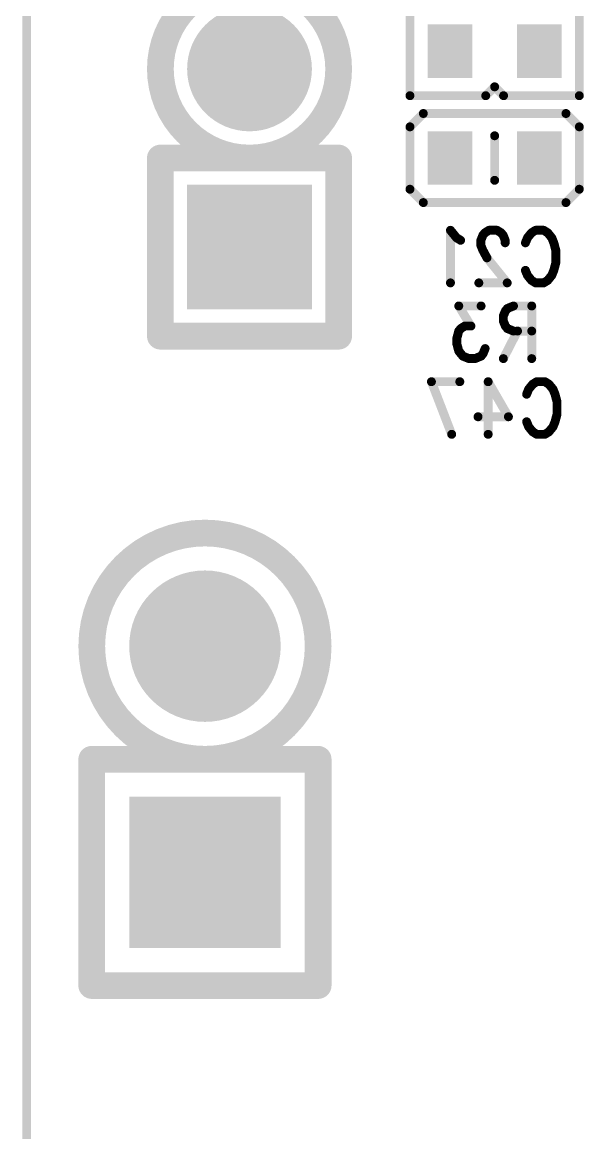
# Model space of a CAD drawing. Extents: x 100 to 144.1, y 92.1 to 144.1.
# Drawn here: x 99.95 to 106.25, y 118.81 to 131.27 of the extents above; entities that cross this region are included whole.
import ezdxf

# ---------------------------------------------------------------- set-up
doc = ezdxf.new("R2010")
doc.units = 0
doc.layers.get('0').update_dxf_attribs({"linetype": 'CONTINUOUS'})
doc.layers.add('MASK-BOTTOM_PHO', color=5, linetype='CONTINUOUS')
doc.layers.add('SILK-BOTTOM_PHO', color=14, linetype='CONTINUOUS')

# ---------------------------------------------------------------- blocks, each defined once
blk = doc.blocks.new('SQUARE_25')
blk.add_solid([(0.85001, 0.85001), (0.85001, -0.85001), (-0.85001, 0.85001), (-0.85001, -0.85001)])
blk = doc.blocks.new('ROUND_26')
at = {"const_width": 0.85001}
blk.add_lwpolyline([(-0.425006, 0, 1), (0.425006, 0, 1)], format="xyb", close=True, dxfattribs=at)
blk = doc.blocks.new('ROUND_130')
at = {"const_width": 0.700024}
blk.add_lwpolyline([(-0.350012, 0, 1), (0.350012, 0, 1)], format="xyb", close=True, dxfattribs=at)
blk = doc.blocks.new('SQUARE_132')
blk.add_solid([(0.700024, 0.700024), (0.700024, -0.700024), (-0.700024, 0.700024), (-0.700024, -0.700024)])
blk = doc.blocks.new('SQUARE_16')
blk.add_solid([(0.250062, 0.250062), (0.250062, -0.250062), (-0.250062, 0.250062), (-0.250062, -0.250062)])
blk = doc.blocks.new('ROUND_1')
at = {"const_width": 0.050038}
blk.add_lwpolyline([(-0.025018, 0, 1), (0.025018, 0, 1)], format="xyb", close=True, dxfattribs=at)
blk = doc.blocks.new('ROUND_19')
at = {"const_width": 0.149986}
blk.add_lwpolyline([(-0.074994, 0, 1), (0.074994, 0, 1)], format="xyb", close=True, dxfattribs=at)

msp = doc.modelspace()

# ---------------------------------------------------------------- linework, layer by layer
at = {"layer": 'MASK-BOTTOM_PHO'}
for points, const_width in [([(100.000054, 143.999966), (100.000054, 100.000054)], 0.100076), ([(104.750108, 130.899916), (104.750108, 130.999992)], 0.500124), ([(105.750106, 130.899916), (105.750106, 130.999992)], 0.500124), ([(104.750108, 129.800096), (104.750108, 129.70002)], 0.500124), ([(105.750106, 129.800096), (105.750106, 129.70002)], 0.500124)]:
    msp.add_lwpolyline(points, dxfattribs=dict(at, const_width=const_width))
at = {"layer": 'SILK-BOTTOM_PHO'}
for points, const_width in [([(100.000054, 143.999966), (100.000054, 100.000054)], 0.100076), ([(104.30002, 130.450082), (104.30002, 131.45008)], 0.100076), ([(106.19994, 131.45008), (106.19994, 130.450082)], 0.100076), ([(105.24998, 130.549904), (105.149904, 130.450082)], 0.100076), ([(105.350056, 130.450082), (105.24998, 130.549904)], 0.100076), ([(105.149904, 130.450082), (104.30002, 130.450082)], 0.100076), ([(106.19994, 130.450082), (105.350056, 130.450082)], 0.100076), ([(104.30002, 130.10007), (104.44988, 130.24993)], 0.100076), ([(104.44988, 130.24993), (106.05008, 130.24993)], 0.100076), ([(106.05008, 130.24993), (106.19994, 130.10007)], 0.100076), ([(104.30002, 129.400046), (104.30002, 130.10007)], 0.100076), ([(105.24998, 129.999994), (105.24998, 129.500122)], 0.100076), ([(106.19994, 130.10007), (106.19994, 129.400046)], 0.100076), ([(103.49992, 129.750058), (101.499924, 129.750058)], 0.299974), ([(101.499924, 129.750058), (101.499924, 129.050034)], 0.299974), ([(103.49992, 127.750062), (103.49992, 129.750058)], 0.299974), ([(104.44988, 129.249932), (104.30002, 129.400046)], 0.100076), ([(106.19994, 129.400046), (106.05008, 129.249932)], 0.100076), ([(106.05008, 129.249932), (104.44988, 129.249932)], 0.100076), ([(101.499924, 129.050034), (101.499924, 127.750062)], 0.299974), ([(104.822752, 128.854708), (104.754426, 128.939036)], 0.100076), ([(104.754426, 128.939036), (104.754426, 128.348486)], 0.100076), ([(105.118154, 128.882902), (105.095548, 128.826514)], 0.100076), ([(105.141014, 128.910842), (105.118154, 128.882902)], 0.100076), ([(105.18648, 128.939036), (105.141014, 128.910842)], 0.100076), ([(105.277158, 128.939036), (105.18648, 128.939036)], 0.100076), ([(105.322624, 128.910842), (105.277158, 128.939036)], 0.100076), ([(105.345484, 128.882902), (105.322624, 128.910842)], 0.100076), ([(105.36809, 128.826514), (105.345484, 128.882902)], 0.100076), ([(105.61828, 128.854708), (105.663746, 128.910842)], 0.100076), ([(105.663746, 128.910842), (105.709212, 128.939036)], 0.100076), ([(105.709212, 128.939036), (105.79989, 128.939036)], 0.100076), ([(105.79989, 128.939036), (105.845356, 128.910842)], 0.100076), ([(105.845356, 128.910842), (105.890822, 128.854708)], 0.100076), ([(104.868218, 128.826514), (104.822752, 128.854708)], 0.100076), ([(105.095548, 128.826514), (105.095548, 128.77038)], 0.100076), ([(105.095548, 128.77038), (105.118154, 128.713992)], 0.100076), ([(105.36809, 128.79832), (105.36809, 128.826514)], 0.100076), ([(105.59542, 128.79832), (105.61828, 128.854708)], 0.100076), ([(105.890822, 128.854708), (105.913682, 128.79832)], 0.100076), ([(105.913682, 128.79832), (105.936288, 128.713992)], 0.100076), ([(105.118154, 128.713992), (105.16362, 128.629664)], 0.100076), ([(105.16362, 128.629664), (105.39095, 128.348486)], 0.100076), ([(105.936288, 128.713992), (105.936288, 128.57353)], 0.100076), ([(105.936288, 128.57353), (105.913682, 128.488948)], 0.100076), ([(105.61828, 128.432814), (105.59542, 128.488948)], 0.100076), ([(105.663746, 128.37668), (105.61828, 128.432814)], 0.100076), ([(105.709212, 128.348486), (105.663746, 128.37668)], 0.100076), ([(105.845356, 128.37668), (105.79989, 128.348486)], 0.100076), ([(105.890822, 128.432814), (105.845356, 128.37668)], 0.100076), ([(105.913682, 128.488948), (105.890822, 128.432814)], 0.100076), ([(105.39095, 128.348486), (105.072688, 128.348486)], 0.100076), ([(105.79989, 128.348486), (105.709212, 128.348486)], 0.100076), ([(105.097834, 128.089152), (104.847644, 128.089152)], 0.100076), ([(104.847644, 128.089152), (104.984042, 127.864108)], 0.100076), ([(105.370376, 128.032764), (105.34777, 127.97663)], 0.100076), ([(105.393236, 128.060958), (105.370376, 128.032764)], 0.100076), ([(105.461308, 128.089152), (105.393236, 128.060958)], 0.100076), ([(105.666032, 128.089152), (105.461308, 128.089152)], 0.100076), ([(105.666032, 128.089152), (105.666032, 127.498348)], 0.100076), ([(105.34777, 127.97663), (105.34777, 127.920242)], 0.100076), ([(105.34777, 127.920242), (105.370376, 127.864108)], 0.100076), ([(101.499924, 127.750062), (103.49992, 127.750062)], 0.299974), ([(104.847644, 127.80772), (104.825038, 127.723392)], 0.100076), ([(104.870504, 127.835914), (104.847644, 127.80772)], 0.100076), ([(104.91597, 127.864108), (104.870504, 127.835914)], 0.100076), ([(104.984042, 127.864108), (104.91597, 127.864108)], 0.100076), ([(105.506774, 127.80772), (105.34777, 127.498348)], 0.100076), ([(105.370376, 127.864108), (105.393236, 127.835914)], 0.100076), ([(105.393236, 127.835914), (105.461308, 127.80772)], 0.100076), ([(105.461308, 127.80772), (105.666032, 127.80772)], 0.100076), ([(104.825038, 127.723392), (104.825038, 127.667258)], 0.100076), ([(104.825038, 127.667258), (104.847644, 127.58293)], 0.100076), ([(104.847644, 127.58293), (104.89311, 127.526542)], 0.100076), ([(104.89311, 127.526542), (104.961436, 127.498348)], 0.100076), ([(105.029508, 127.498348), (105.097834, 127.526542)], 0.100076), ([(105.097834, 127.526542), (105.12044, 127.554736)], 0.100076), ([(105.12044, 127.554736), (105.1433, 127.61087)], 0.100076), ([(104.961436, 127.498348), (105.029508, 127.498348)], 0.100076), ([(104.540812, 127.239014), (104.768142, 126.648464)], 0.100076), ([(104.859074, 127.239014), (104.540812, 127.239014)], 0.100076), ([(105.177336, 127.239014), (105.404666, 126.845314)], 0.100076), ([(105.177336, 127.239014), (105.177336, 126.648464)], 0.100076), ([(105.609136, 127.098552), (105.631742, 127.154686)], 0.100076), ([(105.631742, 127.154686), (105.677208, 127.21082)], 0.100076), ([(105.677208, 127.21082), (105.722674, 127.239014)], 0.100076), ([(105.722674, 127.239014), (105.813606, 127.239014)], 0.100076), ([(105.813606, 127.239014), (105.859072, 127.21082)], 0.100076), ([(105.859072, 127.21082), (105.904538, 127.154686)], 0.100076), ([(105.904538, 127.154686), (105.927398, 127.098552)], 0.100076), ([(105.927398, 127.098552), (105.950004, 127.01397)], 0.100076), ([(105.950004, 127.01397), (105.950004, 126.873508)], 0.100076), ([(105.404666, 126.845314), (105.063544, 126.845314)], 0.100076), ([(105.631742, 126.732792), (105.609136, 126.78918)], 0.100076), ([(105.927398, 126.78918), (105.904538, 126.732792)], 0.100076), ([(105.950004, 126.873508), (105.927398, 126.78918)], 0.100076), ([(105.677208, 126.676658), (105.631742, 126.732792)], 0.100076), ([(105.722674, 126.648464), (105.677208, 126.676658)], 0.100076), ([(105.813606, 126.648464), (105.722674, 126.648464)], 0.100076), ([(105.859072, 126.676658), (105.813606, 126.648464)], 0.100076), ([(105.904538, 126.732792), (105.859072, 126.676658)], 0.100076), ([(103.27005, 123.000008), (100.73005, 123.000008)], 0.299974), ([(100.73005, 123.000008), (100.73005, 120.460008)], 0.299974), ([(103.27005, 120.460008), (103.27005, 123.000008)], 0.299974), ([(100.73005, 120.460008), (102.00005, 120.460008)], 0.299974), ([(102.00005, 120.460008), (103.27005, 120.460008)], 0.299974)]:
    msp.add_lwpolyline(points, dxfattribs=dict(at, const_width=const_width))
at = {"layer": 'SILK-BOTTOM_PHO', "const_width": 0.299974}
for points in [[(103.49992, 130.750056, 1), (101.499924, 130.750056)], [(101.499924, 130.750056, 1), (103.49992, 130.750056)], [(102.00005, 125.540008, 1), (102.00005, 123.000008)], [(102.00005, 123.000008, 1), (102.00005, 125.540008)]]:
    msp.add_lwpolyline(points, format="xyb", dxfattribs=at)

# ---------------------------------------------------------------- block references
at = {"layer": 'MASK-BOTTOM_PHO'}
for name, p in [('ROUND_130', (102.499922, 130.750056)), ('SQUARE_16', (104.750108, 130.999992)), ('SQUARE_16', (105.750106, 130.999992)), ('SQUARE_16', (104.750108, 130.899916)), ('SQUARE_16', (105.750106, 130.899916)), ('SQUARE_16', (104.750108, 129.800096)), ('SQUARE_16', (105.750106, 129.800096)), ('SQUARE_16', (104.750108, 129.70002)), ('SQUARE_16', (105.750106, 129.70002)), ('SQUARE_132', (102.499922, 128.75006)), ('ROUND_26', (102.00005, 124.270008)), ('SQUARE_25', (102.00005, 121.730008))]:
    msp.add_blockref(name, p, dxfattribs=at)
at = {"layer": 'SILK-BOTTOM_PHO'}
for name, p in [('ROUND_19', (101.499924, 130.750056)), ('ROUND_19', (101.499924, 130.750056)), ('ROUND_19', (103.49992, 130.750056)), ('ROUND_19', (103.49992, 130.750056)), ('ROUND_1', (105.24998, 130.549904)), ('ROUND_1', (104.30002, 130.450082)), ('ROUND_1', (105.149904, 130.450082)), ('ROUND_1', (105.350056, 130.450082)), ('ROUND_1', (106.19994, 130.450082)), ('ROUND_1', (104.44988, 130.24993)), ('ROUND_1', (106.05008, 130.24993)), ('ROUND_1', (104.30002, 130.10007)), ('ROUND_1', (105.24998, 129.999994)), ('ROUND_1', (106.19994, 130.10007)), ('ROUND_19', (101.499924, 129.750058)), ('ROUND_19', (103.49992, 129.750058)), ('ROUND_1', (105.24998, 129.500122)), ('ROUND_1', (104.30002, 129.400046)), ('ROUND_1', (106.19994, 129.400046)), ('ROUND_1', (104.44988, 129.249932)), ('ROUND_1', (104.44988, 129.249932)), ('ROUND_1', (106.05008, 129.249932)), ('ROUND_19', (101.499924, 129.050034)), ('ROUND_19', (101.499924, 129.050034)), ('ROUND_1', (104.754426, 128.939036)), ('ROUND_1', (105.118154, 128.882902)), ('ROUND_1', (105.141014, 128.910842)), ('ROUND_1', (105.18648, 128.939036)), ('ROUND_1', (105.277158, 128.939036)), ('ROUND_1', (105.322624, 128.910842)), ('ROUND_1', (105.345484, 128.882902)), ('ROUND_1', (105.663746, 128.910842)), ('ROUND_1', (105.709212, 128.939036)), ('ROUND_1', (105.79989, 128.939036)), ('ROUND_1', (105.845356, 128.910842)), ('ROUND_1', (104.822752, 128.854708)), ('ROUND_1', (104.868218, 128.826514)), ('ROUND_1', (105.095548, 128.826514)), ('ROUND_1', (105.095548, 128.77038)), ('ROUND_1', (105.36809, 128.826514)), ('ROUND_1', (105.36809, 128.79832)), ('ROUND_1', (105.59542, 128.79832)), ('ROUND_1', (105.61828, 128.854708)), ('ROUND_1', (105.890822, 128.854708)), ('ROUND_1', (105.913682, 128.79832)), ('ROUND_1', (105.118154, 128.713992)), ('ROUND_1', (105.16362, 128.629664)), ('ROUND_1', (105.936288, 128.713992)), ('ROUND_1', (105.936288, 128.57353)), ('ROUND_1', (105.59542, 128.488948)), ('ROUND_1', (105.61828, 128.432814)), ('ROUND_1', (105.663746, 128.37668)), ('ROUND_1', (105.845356, 128.37668)), ('ROUND_1', (105.890822, 128.432814)), ('ROUND_1', (105.913682, 128.488948)), ('ROUND_1', (104.754426, 128.348486)), ('ROUND_1', (105.072688, 128.348486)), ('ROUND_1', (105.39095, 128.348486)), ('ROUND_1', (105.709212, 128.348486)), ('ROUND_1', (105.79989, 128.348486)), ('ROUND_1', (104.847644, 128.089152)), ('ROUND_1', (105.097834, 128.089152)), ('ROUND_1', (105.370376, 128.032764)), ('ROUND_1', (105.393236, 128.060958)), ('ROUND_1', (105.461308, 128.089152)), ('ROUND_1', (105.666032, 128.089152)), ('ROUND_1', (105.666032, 128.089152)), ('ROUND_1', (105.34777, 127.97663)), ('ROUND_1', (105.34777, 127.920242)), ('ROUND_19', (101.499924, 127.750062)), ('ROUND_19', (103.49992, 127.750062)), ('ROUND_1', (104.847644, 127.80772)), ('ROUND_1', (104.870504, 127.835914)), ('ROUND_1', (104.91597, 127.864108)), ('ROUND_1', (104.984042, 127.864108)), ('ROUND_1', (105.370376, 127.864108)), ('ROUND_1', (105.393236, 127.835914)), ('ROUND_1', (105.461308, 127.80772)), ('ROUND_1', (105.506774, 127.80772)), ('ROUND_1', (105.666032, 127.80772)), ('ROUND_1', (104.825038, 127.723392)), ('ROUND_1', (104.825038, 127.667258)), ('ROUND_1', (104.847644, 127.58293)), ('ROUND_1', (104.89311, 127.526542)), ('ROUND_1', (105.097834, 127.526542)), ('ROUND_1', (105.12044, 127.554736)), ('ROUND_1', (105.1433, 127.61087)), ('ROUND_1', (104.961436, 127.498348)), ('ROUND_1', (105.029508, 127.498348)), ('ROUND_1', (105.34777, 127.498348)), ('ROUND_1', (105.666032, 127.498348)), ('ROUND_1', (104.540812, 127.239014)), ('ROUND_1', (104.540812, 127.239014)), ('ROUND_1', (104.859074, 127.239014)), ('ROUND_1', (105.177336, 127.239014)), ('ROUND_1', (105.177336, 127.239014)), ('ROUND_1', (105.631742, 127.154686)), ('ROUND_1', (105.677208, 127.21082)), ('ROUND_1', (105.722674, 127.239014)), ('ROUND_1', (105.813606, 127.239014)), ('ROUND_1', (105.859072, 127.21082)), ('ROUND_1', (105.904538, 127.154686)), ('ROUND_1', (105.609136, 127.098552)), ('ROUND_1', (105.927398, 127.098552)), ('ROUND_1', (105.950004, 127.01397)), ('ROUND_1', (105.063544, 126.845314)), ('ROUND_1', (105.404666, 126.845314)), ('ROUND_1', (105.609136, 126.78918)), ('ROUND_1', (105.927398, 126.78918)), ('ROUND_1', (105.950004, 126.873508)), ('ROUND_1', (104.768142, 126.648464)), ('ROUND_1', (105.177336, 126.648464)), ('ROUND_1', (105.631742, 126.732792)), ('ROUND_1', (105.677208, 126.676658)), ('ROUND_1', (105.722674, 126.648464)), ('ROUND_1', (105.813606, 126.648464)), ('ROUND_1', (105.859072, 126.676658)), ('ROUND_1', (105.904538, 126.732792)), ('ROUND_19', (102.00005, 125.540008)), ('ROUND_19', (102.00005, 125.540008)), ('ROUND_19', (100.73005, 123.000008)), ('ROUND_19', (102.00005, 123.000008)), ('ROUND_19', (102.00005, 123.000008)), ('ROUND_19', (103.27005, 123.000008)), ('ROUND_19', (100.73005, 120.460008)), ('ROUND_19', (102.00005, 120.460008)), ('ROUND_19', (102.00005, 120.460008)), ('ROUND_19', (103.27005, 120.460008))]:
    msp.add_blockref(name, p, dxfattribs=at)

doc.saveas('drawing.dxf')
